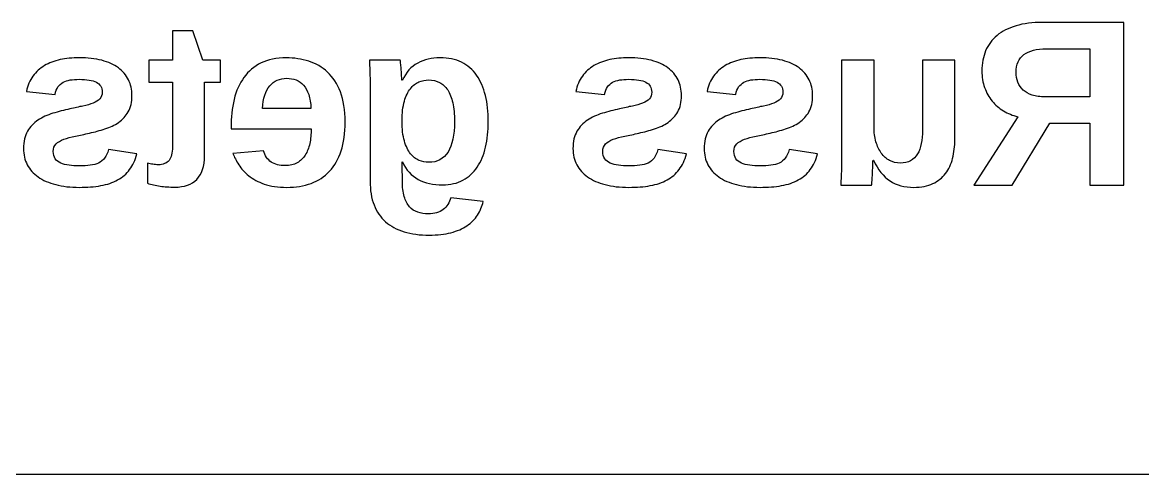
# Model space of a CAD drawing. Header units: millimetres. Extents: x 0 to 290, y 0 to 205.
# Drawn here: x 209.36 to 250.69, y 0 to 16.68 of the extents above; entities that cross this region are included whole.
import ezdxf

# ---------------------------------------------------------------- set-up
doc = ezdxf.new("R2010")
doc.units = ezdxf.units.MM
doc.layers.get('0').update_dxf_attribs({"linetype": 'CONTINUOUS', "true_color": 0x000000})

msp = doc.modelspace()

# ---------------------------------------------------------------- linework, layer by layer
for p, q in [((250, 16.68), (247.003, 16.68)), ((250, 10.68), (250, 16.68)), ((215.644, 16.37), (214.895, 16.37)), ((214.895, 16.37), (214.895, 15.289)), ((216.019, 15.289), (215.644, 16.37)), ((247.134, 15.705), (248.744, 15.705)), ((248.744, 15.705), (248.744, 13.934)), ((214.895, 15.289), (214.021, 15.289)), ((214.021, 15.289), (214.021, 14.479)), ((216.662, 15.289), (216.019, 15.289)), ((216.662, 14.479), (216.662, 15.289)), ((223.295, 15.289), (222.162, 15.289)), ((240.783, 15.289), (239.586, 15.289)), ((239.586, 15.289), (239.586, 11.711)), ((240.783, 12.818), (240.783, 15.289)), ((242.567, 15.289), (242.567, 12.703)), ((243.764, 15.289), (242.567, 15.289)), ((243.764, 12.363), (243.764, 15.289)), ((214.021, 14.479), (214.895, 14.479)), ((214.895, 14.479), (214.895, 12.086)), ((216.079, 11.762), (216.079, 14.479)), ((216.079, 14.479), (216.662, 14.479)), ((223.377, 14.548), (223.355, 14.548)), ((209.504, 14.134), (210.565, 14.023)), ((222.188, 14.224), (222.188, 10.821)), ((229.78, 14.134), (230.841, 14.023)), ((234.62, 14.134), (235.681, 14.023)), ((248.744, 13.934), (247.1, 13.934)), ((220.003, 13.504), (218.215, 13.504)), ((246.087, 13.202), (244.464, 10.68)), ((245.877, 10.68), (247.27, 12.958)), ((247.27, 12.958), (248.744, 12.958)), ((248.744, 12.958), (248.744, 10.68)), ((217.056, 12.789), (217.056, 12.754)), ((217.056, 12.754), (220.011, 12.754)), ((213.584, 11.83), (212.532, 11.988)), ((233.86, 11.83), (232.808, 11.988)), ((238.7, 11.83), (237.648, 11.988)), ((218.252, 11.946), (217.124, 11.848)), ((240.744, 11.596), (240.765, 11.596)), ((213.97, 11.49), (213.97, 10.749)), ((223.367, 11.537), (223.377, 11.537)), ((223.377, 10.838), (223.377, 11.081)), ((239.552, 10.68), (240.693, 10.68)), ((244.464, 10.68), (245.877, 10.68)), ((248.744, 10.68), (250, 10.68)), ((226.357, 10.071), (225.161, 10.212)), ((285, 0), (5, 0))]:
    msp.add_line(p, q)
for centre, radius, start, end in [((210.967, 14.055), 12.401, 3.231, 4.2767), ((164.409, 14.81), 76.406, 357.21232, 357.41678)]:
    msp.add_arc(centre, radius, start, end)
for points in [[(246.021, 16.555), (245.741, 16.471), (245.508, 16.352), (245.32, 16.197)], [(247.003, 16.68), (246.628, 16.68), (246.301, 16.639), (246.021, 16.555)], [(245.32, 16.197), (245.133, 16.042), (244.993, 15.855), (244.901, 15.635)], [(210.752, 15.307), (210.536, 15.261), (210.343, 15.187), (210.173, 15.086)], [(211.45, 15.377), (211.201, 15.377), (210.968, 15.354), (210.752, 15.307)], [(212.287, 15.282), (212.045, 15.346), (211.766, 15.377), (211.45, 15.377)], [(219.096, 15.373), (218.732, 15.373), (218.422, 15.31), (218.166, 15.184)], [(219.922, 15.25), (219.661, 15.332), (219.386, 15.373), (219.096, 15.373)], [(224.769, 15.377), (224.462, 15.377), (224.187, 15.312), (223.945, 15.182)], [(225.563, 15.209), (225.34, 15.321), (225.075, 15.377), (224.769, 15.377)], [(231.028, 15.307), (230.812, 15.261), (230.619, 15.187), (230.449, 15.086)], [(231.726, 15.377), (231.477, 15.377), (231.244, 15.354), (231.028, 15.307)], [(232.563, 15.282), (232.321, 15.346), (232.042, 15.377), (231.726, 15.377)], [(235.868, 15.307), (235.652, 15.261), (235.459, 15.187), (235.289, 15.086)], [(236.566, 15.377), (236.317, 15.377), (236.084, 15.354), (235.868, 15.307)], [(237.403, 15.282), (237.161, 15.346), (236.882, 15.377), (236.566, 15.377)], [(244.901, 15.635), (244.809, 15.415), (244.762, 15.167), (244.762, 14.892)], [(246.027, 14.841), (246.027, 15.133), (246.122, 15.35), (246.314, 15.492)], [(246.314, 15.492), (246.506, 15.634), (246.779, 15.705), (247.134, 15.705)], [(210.173, 15.086), (210.002, 14.985), (209.86, 14.857), (209.745, 14.7)], [(212.898, 15.005), (212.733, 15.126), (212.53, 15.218), (212.287, 15.282)], [(213.273, 14.566), (213.188, 14.738), (213.063, 14.884), (212.898, 15.005)], [(218.166, 15.184), (217.909, 15.057), (217.698, 14.881), (217.533, 14.653)], [(220.614, 14.847), (220.414, 15.033), (220.183, 15.167), (219.922, 15.25)], [(222.162, 15.289), (222.168, 15.186), (222.174, 15.043), (222.179, 14.858)], [(223.315, 15.174), (223.308, 15.23), (223.301, 15.269), (223.295, 15.289)], [(223.334, 14.979), (223.328, 15.052), (223.322, 15.117), (223.315, 15.174)], [(223.945, 15.182), (223.702, 15.051), (223.513, 14.84), (223.377, 14.548)], [(226.117, 14.731), (225.97, 14.938), (225.785, 15.097), (225.563, 15.209)], [(230.449, 15.086), (230.278, 14.985), (230.136, 14.857), (230.021, 14.7)], [(233.174, 15.005), (233.009, 15.126), (232.806, 15.218), (232.563, 15.282)], [(233.549, 14.566), (233.464, 14.738), (233.339, 14.884), (233.174, 15.005)], [(235.289, 15.086), (235.118, 14.985), (234.976, 14.857), (234.861, 14.7)], [(238.014, 15.005), (237.849, 15.126), (237.646, 15.218), (237.403, 15.282)], [(238.389, 14.566), (238.304, 14.738), (238.179, 14.884), (238.014, 15.005)], [(244.762, 14.892), (244.762, 14.668), (244.796, 14.463), (244.863, 14.277)], [(209.745, 14.7), (209.63, 14.544), (209.55, 14.355), (209.504, 14.134)], [(210.671, 14.298), (210.723, 14.37), (210.786, 14.428), (210.861, 14.47)], [(210.861, 14.47), (210.936, 14.513), (211.024, 14.542), (211.123, 14.558)], [(211.123, 14.558), (211.222, 14.573), (211.331, 14.581), (211.45, 14.581)], [(211.45, 14.581), (211.734, 14.581), (211.947, 14.545), (212.089, 14.472)], [(212.089, 14.472), (212.231, 14.4), (212.303, 14.278), (212.303, 14.108)], [(213.401, 13.98), (213.401, 14.199), (213.359, 14.394), (213.273, 14.566)], [(217.533, 14.653), (217.369, 14.426), (217.248, 14.154), (217.171, 13.838)], [(218.483, 14.341), (218.639, 14.526), (218.849, 14.619), (219.113, 14.619)], [(219.113, 14.619), (219.235, 14.619), (219.349, 14.599), (219.456, 14.558)], [(219.456, 14.558), (219.562, 14.517), (219.655, 14.452), (219.733, 14.362)], [(221.091, 14.117), (220.974, 14.418), (220.815, 14.661), (220.614, 14.847)], [(222.179, 14.858), (222.185, 14.674), (222.188, 14.462), (222.188, 14.224)], [(223.355, 14.548), (223.355, 14.607), (223.353, 14.675), (223.348, 14.754)], [(223.675, 14.236), (223.765, 14.353), (223.87, 14.435), (223.987, 14.483)], [(223.987, 14.483), (224.105, 14.532), (224.223, 14.556), (224.342, 14.556)], [(224.342, 14.556), (224.496, 14.556), (224.631, 14.526), (224.749, 14.466)], [(226.443, 13.988), (226.372, 14.276), (226.263, 14.523), (226.117, 14.731)], [(230.021, 14.7), (229.906, 14.544), (229.826, 14.355), (229.78, 14.134)], [(230.947, 14.298), (230.998, 14.37), (231.062, 14.428), (231.137, 14.47)], [(231.137, 14.47), (231.212, 14.513), (231.299, 14.542), (231.399, 14.558)], [(231.399, 14.558), (231.498, 14.573), (231.607, 14.581), (231.726, 14.581)], [(231.726, 14.581), (232.01, 14.581), (232.223, 14.545), (232.365, 14.472)], [(232.365, 14.472), (232.507, 14.4), (232.578, 14.278), (232.578, 14.108)], [(233.677, 13.98), (233.677, 14.199), (233.634, 14.394), (233.549, 14.566)], [(234.861, 14.7), (234.746, 14.544), (234.666, 14.355), (234.62, 14.134)], [(235.787, 14.298), (235.839, 14.37), (235.902, 14.428), (235.977, 14.47)], [(235.977, 14.47), (236.052, 14.513), (236.139, 14.542), (236.239, 14.558)], [(236.239, 14.558), (236.338, 14.573), (236.447, 14.581), (236.566, 14.581)], [(236.566, 14.581), (236.85, 14.581), (237.063, 14.545), (237.205, 14.472)], [(237.205, 14.472), (237.347, 14.4), (237.418, 14.278), (237.418, 14.108)], [(238.517, 13.98), (238.517, 14.199), (238.475, 14.394), (238.389, 14.566)], [(246.09, 14.475), (246.048, 14.585), (246.027, 14.707), (246.027, 14.841)], [(246.285, 14.187), (246.198, 14.268), (246.133, 14.364), (246.09, 14.475)], [(210.565, 14.023), (210.585, 14.134), (210.62, 14.226), (210.671, 14.298)], [(212.303, 14.108), (212.303, 14.003), (212.273, 13.92), (212.215, 13.857)], [(218.215, 13.504), (218.237, 13.876), (218.327, 14.155), (218.483, 14.341)], [(219.733, 14.362), (219.811, 14.272), (219.874, 14.157), (219.922, 14.015)], [(221.268, 13.005), (221.268, 13.446), (221.209, 13.816), (221.091, 14.117)], [(223.453, 13.772), (223.51, 13.966), (223.584, 14.12), (223.675, 14.236)], [(224.749, 14.466), (224.867, 14.407), (224.967, 14.314), (225.05, 14.189)], [(225.05, 14.189), (225.132, 14.064), (225.195, 13.905), (225.237, 13.713)], [(230.841, 14.023), (230.861, 14.134), (230.896, 14.226), (230.947, 14.298)], [(232.578, 14.108), (232.578, 14.003), (232.549, 13.92), (232.491, 13.857)], [(235.681, 14.023), (235.701, 14.134), (235.736, 14.226), (235.787, 14.298)], [(237.418, 14.108), (237.418, 14.003), (237.389, 13.92), (237.331, 13.857)], [(244.863, 14.277), (244.929, 14.091), (245.021, 13.925), (245.139, 13.781)], [(246.617, 14), (246.482, 14.044), (246.371, 14.107), (246.285, 14.187)], [(211.968, 13.702), (211.861, 13.661), (211.735, 13.625), (211.589, 13.596)], [(212.215, 13.857), (212.157, 13.795), (212.074, 13.743), (211.968, 13.702)], [(213.265, 13.383), (213.356, 13.54), (213.401, 13.739), (213.401, 13.98)], [(217.171, 13.838), (217.094, 13.521), (217.056, 13.172), (217.056, 12.789)], [(219.922, 14.015), (219.971, 13.873), (219.998, 13.702), (220.003, 13.504)], [(223.367, 13.048), (223.367, 13.338), (223.396, 13.579), (223.453, 13.772)], [(225.237, 13.713), (225.28, 13.52), (225.301, 13.29), (225.301, 13.023)], [(226.549, 13.023), (226.549, 13.378), (226.513, 13.699), (226.443, 13.988)], [(232.244, 13.702), (232.137, 13.661), (232.011, 13.625), (231.865, 13.596)], [(232.491, 13.857), (232.433, 13.795), (232.35, 13.743), (232.244, 13.702)], [(233.541, 13.383), (233.632, 13.54), (233.677, 13.739), (233.677, 13.98)], [(237.084, 13.702), (236.977, 13.661), (236.851, 13.625), (236.705, 13.596)], [(237.331, 13.857), (237.273, 13.795), (237.19, 13.743), (237.084, 13.702)], [(238.381, 13.383), (238.472, 13.54), (238.517, 13.739), (238.517, 13.98)], [(245.139, 13.781), (245.257, 13.636), (245.396, 13.515), (245.558, 13.417)], [(247.1, 13.934), (246.912, 13.934), (246.751, 13.956), (246.617, 14)], [(210.481, 13.327), (210.276, 13.266), (210.092, 13.182), (209.932, 13.076)], [(211.11, 13.487), (210.897, 13.441), (210.687, 13.388), (210.481, 13.327)], [(211.589, 13.596), (211.443, 13.566), (211.283, 13.53), (211.11, 13.487)], [(212.907, 12.993), (213.055, 13.095), (213.174, 13.225), (213.265, 13.383)], [(230.757, 13.327), (230.552, 13.266), (230.368, 13.182), (230.208, 13.076)], [(231.386, 13.487), (231.173, 13.441), (230.963, 13.388), (230.757, 13.327)], [(231.865, 13.596), (231.718, 13.566), (231.559, 13.53), (231.386, 13.487)], [(233.183, 12.993), (233.33, 13.095), (233.45, 13.225), (233.541, 13.383)], [(235.597, 13.327), (235.392, 13.266), (235.208, 13.182), (235.048, 13.076)], [(236.226, 13.487), (236.013, 13.441), (235.803, 13.388), (235.597, 13.327)], [(236.705, 13.596), (236.559, 13.566), (236.399, 13.53), (236.226, 13.487)], [(238.023, 12.993), (238.17, 13.095), (238.29, 13.225), (238.381, 13.383)], [(245.558, 13.417), (245.72, 13.319), (245.896, 13.247), (246.087, 13.202)], [(209.932, 13.076), (209.772, 12.97), (209.642, 12.833), (209.545, 12.665)], [(212.405, 12.75), (212.592, 12.81), (212.759, 12.891), (212.907, 12.993)], [(221.119, 11.943), (221.219, 12.245), (221.268, 12.599), (221.268, 13.005)], [(223.453, 12.307), (223.396, 12.503), (223.367, 12.75), (223.367, 13.048)], [(225.301, 13.023), (225.301, 12.526), (225.221, 12.151), (225.062, 11.899)], [(226.449, 12.08), (226.515, 12.365), (226.549, 12.679), (226.549, 13.023)], [(230.208, 13.076), (230.048, 12.97), (229.918, 12.833), (229.821, 12.665)], [(232.681, 12.75), (232.868, 12.81), (233.035, 12.891), (233.183, 12.993)], [(235.048, 13.076), (234.888, 12.97), (234.758, 12.833), (234.661, 12.665)], [(237.521, 12.75), (237.708, 12.81), (237.875, 12.891), (238.023, 12.993)], [(240.853, 12.279), (240.806, 12.442), (240.783, 12.622), (240.783, 12.818)], [(209.545, 12.665), (209.447, 12.497), (209.398, 12.285), (209.398, 12.026)], [(210.886, 12.369), (211.007, 12.413), (211.149, 12.452), (211.312, 12.484)], [(211.312, 12.484), (211.475, 12.517), (211.649, 12.554), (211.833, 12.597)], [(211.833, 12.597), (212.027, 12.64), (212.217, 12.691), (212.405, 12.75)], [(220.011, 12.754), (220.011, 12.561), (219.994, 12.382), (219.96, 12.215)], [(229.821, 12.665), (229.723, 12.497), (229.674, 12.285), (229.674, 12.026)], [(231.162, 12.369), (231.283, 12.413), (231.424, 12.452), (231.588, 12.484)], [(231.588, 12.484), (231.751, 12.517), (231.925, 12.554), (232.109, 12.597)], [(232.109, 12.597), (232.303, 12.64), (232.493, 12.691), (232.681, 12.75)], [(234.661, 12.665), (234.563, 12.497), (234.514, 12.285), (234.514, 12.026)], [(236.002, 12.369), (236.123, 12.413), (236.265, 12.452), (236.428, 12.484)], [(236.428, 12.484), (236.591, 12.517), (236.765, 12.554), (236.949, 12.597)], [(236.949, 12.597), (237.143, 12.64), (237.333, 12.691), (237.521, 12.75)], [(242.567, 12.703), (242.567, 12.524), (242.553, 12.361), (242.525, 12.211)], [(209.398, 12.026), (209.398, 11.805), (209.444, 11.606), (209.537, 11.43)], [(210.497, 11.915), (210.497, 12.034), (210.531, 12.129), (210.601, 12.199)], [(210.601, 12.199), (210.67, 12.268), (210.765, 12.325), (210.886, 12.369)], [(212.532, 11.988), (212.498, 11.86), (212.452, 11.757), (212.392, 11.677)], [(214.895, 12.086), (214.895, 11.861), (214.853, 11.696), (214.768, 11.589)], [(219.96, 12.215), (219.926, 12.049), (219.871, 11.906), (219.794, 11.785)], [(223.679, 11.836), (223.585, 11.954), (223.51, 12.111), (223.453, 12.307)], [(226.14, 11.343), (226.279, 11.548), (226.382, 11.794), (226.449, 12.08)], [(229.674, 12.026), (229.674, 11.805), (229.72, 11.606), (229.812, 11.43)], [(230.773, 11.915), (230.773, 12.034), (230.807, 12.129), (230.877, 12.199)], [(230.877, 12.199), (230.946, 12.268), (231.041, 12.325), (231.162, 12.369)], [(232.808, 11.988), (232.774, 11.86), (232.727, 11.757), (232.668, 11.677)], [(234.514, 12.026), (234.514, 11.805), (234.56, 11.606), (234.653, 11.43)], [(235.613, 11.915), (235.613, 12.034), (235.647, 12.129), (235.717, 12.199)], [(235.717, 12.199), (235.786, 12.268), (235.881, 12.325), (236.002, 12.369)], [(237.648, 11.988), (237.614, 11.86), (237.568, 11.757), (237.508, 11.677)], [(241.051, 11.858), (240.965, 11.976), (240.9, 12.116), (240.853, 12.279)], [(242.525, 12.211), (242.497, 12.062), (242.45, 11.934), (242.384, 11.828)], [(243.683, 11.664), (243.737, 11.88), (243.764, 12.113), (243.764, 12.363)], [(210.569, 11.653), (210.521, 11.723), (210.497, 11.81), (210.497, 11.915)], [(210.772, 11.492), (210.685, 11.53), (210.618, 11.584), (210.569, 11.653)], [(212.392, 11.677), (212.332, 11.597), (212.258, 11.536), (212.17, 11.493)], [(213.315, 11.251), (213.435, 11.408), (213.524, 11.601), (213.584, 11.83)], [(214.768, 11.589), (214.682, 11.483), (214.55, 11.43), (214.371, 11.43)], [(215.794, 10.891), (215.984, 11.083), (216.079, 11.373), (216.079, 11.762)], [(217.124, 11.848), (217.175, 11.717), (217.247, 11.578), (217.339, 11.43)], [(218.538, 11.53), (218.405, 11.62), (218.31, 11.758), (218.252, 11.946)], [(219.794, 11.785), (219.717, 11.665), (219.618, 11.57), (219.496, 11.5)], [(220.689, 11.189), (220.876, 11.39), (221.02, 11.641), (221.119, 11.943)], [(223.996, 11.589), (223.878, 11.636), (223.772, 11.718), (223.679, 11.836)], [(224.352, 11.519), (224.232, 11.519), (224.114, 11.543), (223.996, 11.589)], [(225.062, 11.899), (224.903, 11.646), (224.666, 11.519), (224.352, 11.519)], [(230.845, 11.653), (230.797, 11.723), (230.773, 11.81), (230.773, 11.915)], [(231.048, 11.492), (230.961, 11.53), (230.894, 11.584), (230.845, 11.653)], [(232.668, 11.677), (232.608, 11.597), (232.534, 11.536), (232.446, 11.493)], [(233.591, 11.251), (233.71, 11.408), (233.8, 11.601), (233.86, 11.83)], [(235.685, 11.653), (235.637, 11.723), (235.613, 11.81), (235.613, 11.915)], [(235.888, 11.492), (235.801, 11.53), (235.734, 11.584), (235.685, 11.653)], [(237.508, 11.677), (237.448, 11.597), (237.374, 11.536), (237.286, 11.493)], [(238.431, 11.251), (238.551, 11.408), (238.64, 11.601), (238.7, 11.83)], [(239.586, 11.711), (239.586, 11.615), (239.585, 11.513), (239.584, 11.407)], [(240.738, 11.366), (240.742, 11.457), (240.744, 11.533), (240.744, 11.596)], [(240.765, 11.596), (240.925, 11.247), (241.127, 10.992), (241.373, 10.834)], [(241.355, 11.585), (241.237, 11.649), (241.136, 11.74), (241.051, 11.858)], [(241.75, 11.49), (241.604, 11.49), (241.473, 11.522), (241.355, 11.585)], [(242.131, 11.579), (242.027, 11.52), (241.9, 11.49), (241.75, 11.49)], [(242.384, 11.828), (242.319, 11.722), (242.234, 11.639), (242.131, 11.579)], [(243.421, 11.104), (243.541, 11.262), (243.629, 11.448), (243.683, 11.664)], [(209.537, 11.43), (209.629, 11.254), (209.763, 11.104), (209.939, 10.981)], [(211.078, 11.411), (210.96, 11.427), (210.858, 11.454), (210.772, 11.492)], [(211.459, 11.388), (211.323, 11.388), (211.196, 11.395), (211.078, 11.411)], [(211.861, 11.409), (211.743, 11.395), (211.609, 11.388), (211.459, 11.388)], [(212.17, 11.493), (212.082, 11.451), (211.979, 11.423), (211.861, 11.409)], [(212.871, 10.87), (213.048, 10.968), (213.196, 11.095), (213.315, 11.251)], [(214.171, 11.447), (214.112, 11.458), (214.045, 11.473), (213.97, 11.49)], [(214.371, 11.43), (214.297, 11.43), (214.231, 11.435), (214.171, 11.447)], [(217.339, 11.43), (217.432, 11.283), (217.554, 11.147), (217.708, 11.023)], [(219.054, 11.396), (218.843, 11.396), (218.671, 11.441), (218.538, 11.53)], [(219.496, 11.5), (219.374, 11.431), (219.227, 11.396), (219.054, 11.396)], [(220.01, 10.742), (220.275, 10.84), (220.501, 10.989), (220.689, 11.189)], [(223.371, 11.307), (223.369, 11.386), (223.367, 11.463), (223.367, 11.537)], [(223.377, 11.081), (223.377, 11.163), (223.375, 11.239), (223.371, 11.307)], [(223.377, 11.537), (223.516, 11.238), (223.711, 11.022), (223.962, 10.889)], [(225.614, 10.861), (225.826, 10.976), (226.001, 11.137), (226.14, 11.343)], [(229.812, 11.43), (229.905, 11.254), (230.039, 11.104), (230.215, 10.981)], [(231.354, 11.411), (231.236, 11.427), (231.134, 11.454), (231.048, 11.492)], [(231.735, 11.388), (231.599, 11.388), (231.472, 11.395), (231.354, 11.411)], [(232.137, 11.409), (232.019, 11.395), (231.885, 11.388), (231.735, 11.388)], [(232.446, 11.493), (232.358, 11.451), (232.255, 11.423), (232.137, 11.409)], [(233.147, 10.87), (233.324, 10.968), (233.472, 11.095), (233.591, 11.251)], [(234.653, 11.43), (234.745, 11.254), (234.879, 11.104), (235.055, 10.981)], [(236.194, 11.411), (236.076, 11.427), (235.974, 11.454), (235.888, 11.492)], [(236.575, 11.388), (236.439, 11.388), (236.312, 11.395), (236.194, 11.411)], [(236.977, 11.409), (236.859, 11.395), (236.725, 11.388), (236.575, 11.388)], [(237.286, 11.493), (237.198, 11.451), (237.095, 11.423), (236.977, 11.409)], [(237.987, 10.87), (238.164, 10.968), (238.312, 11.095), (238.431, 11.251)], [(239.584, 11.407), (239.583, 11.3), (239.58, 11.199), (239.575, 11.104)], [(209.939, 10.981), (210.114, 10.858), (210.33, 10.763), (210.586, 10.696)], [(212.251, 10.659), (212.487, 10.702), (212.694, 10.772), (212.871, 10.87)], [(213.97, 10.749), (214.118, 10.701), (214.274, 10.664), (214.439, 10.64)], [(214.98, 10.604), (215.332, 10.604), (215.603, 10.7), (215.794, 10.891)], [(217.708, 11.023), (217.861, 10.9), (218.052, 10.797), (218.281, 10.717)], [(222.188, 10.821), (222.188, 10.486), (222.236, 10.194), (222.333, 9.946)], [(223.447, 10.259), (223.4, 10.415), (223.377, 10.608), (223.377, 10.838)], [(223.962, 10.889), (224.213, 10.755), (224.512, 10.689), (224.858, 10.689)], [(224.858, 10.689), (225.151, 10.689), (225.403, 10.746), (225.614, 10.861)], [(230.215, 10.981), (230.39, 10.858), (230.606, 10.763), (230.862, 10.696)], [(232.527, 10.659), (232.763, 10.702), (232.97, 10.772), (233.147, 10.87)], [(235.055, 10.981), (235.23, 10.858), (235.446, 10.763), (235.702, 10.696)], [(237.367, 10.659), (237.603, 10.702), (237.81, 10.772), (237.987, 10.87)], [(239.563, 10.849), (239.559, 10.773), (239.555, 10.717), (239.552, 10.68)], [(239.575, 11.104), (239.571, 11.009), (239.567, 10.924), (239.563, 10.849)], [(240.693, 10.68), (240.696, 10.714), (240.701, 10.769), (240.708, 10.844)], [(240.708, 10.844), (240.715, 10.92), (240.721, 11.003), (240.725, 11.094)], [(241.373, 10.834), (241.618, 10.675), (241.909, 10.596), (242.247, 10.596)], [(242.95, 10.732), (243.143, 10.822), (243.3, 10.946), (243.421, 11.104)], [(210.586, 10.696), (210.841, 10.629), (211.132, 10.596), (211.459, 10.596)], [(211.459, 10.596), (211.752, 10.596), (212.016, 10.617), (212.251, 10.659)], [(214.439, 10.64), (214.603, 10.616), (214.784, 10.604), (214.98, 10.604)], [(218.281, 10.717), (218.509, 10.636), (218.787, 10.596), (219.113, 10.596)], [(219.113, 10.596), (219.445, 10.596), (219.744, 10.644), (220.01, 10.742)], [(230.862, 10.696), (231.117, 10.629), (231.408, 10.596), (231.735, 10.596)], [(231.735, 10.596), (232.028, 10.596), (232.292, 10.617), (232.527, 10.659)], [(235.702, 10.696), (235.957, 10.629), (236.248, 10.596), (236.575, 10.596)], [(236.575, 10.596), (236.868, 10.596), (237.132, 10.617), (237.367, 10.659)], [(242.247, 10.596), (242.523, 10.596), (242.758, 10.641), (242.95, 10.732)], [(222.333, 9.946), (222.429, 9.698), (222.57, 9.491), (222.756, 9.326)], [(223.642, 9.882), (223.559, 9.977), (223.493, 10.103), (223.447, 10.259)], [(225.161, 10.212), (225.118, 10.028), (225.026, 9.883), (224.886, 9.778)], [(226.155, 9.571), (226.253, 9.723), (226.32, 9.889), (226.357, 10.071)], [(223.945, 9.679), (223.827, 9.719), (223.726, 9.787), (223.642, 9.882)], [(224.334, 9.62), (224.192, 9.62), (224.063, 9.64), (223.945, 9.679)], [(224.886, 9.778), (224.745, 9.672), (224.561, 9.62), (224.334, 9.62)], [(225.763, 9.18), (225.927, 9.289), (226.057, 9.419), (226.155, 9.571)], [(222.756, 9.326), (222.942, 9.161), (223.171, 9.038), (223.442, 8.956)], [(225.171, 8.924), (225.403, 8.985), (225.6, 9.07), (225.763, 9.18)], [(223.442, 8.956), (223.713, 8.874), (224.022, 8.833), (224.368, 8.833)], [(224.368, 8.833), (224.672, 8.833), (224.94, 8.863), (225.171, 8.924)]]:
    msp.add_open_spline(points, degree=3)

doc.saveas('drawing.dxf')
